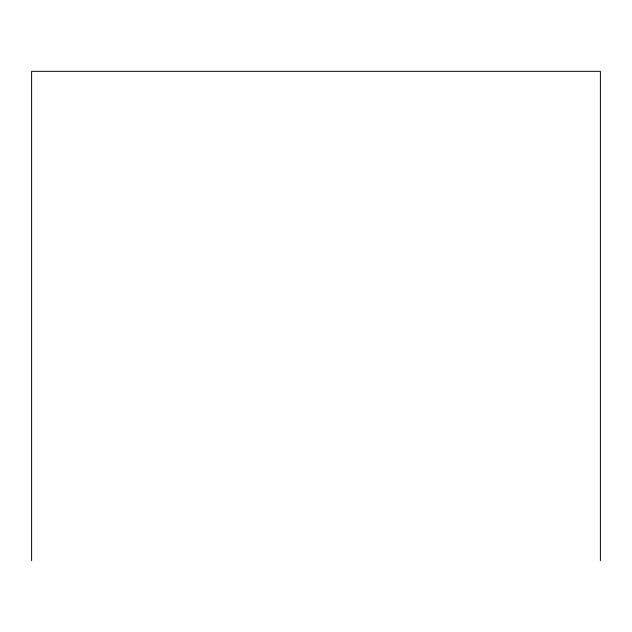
<?xml version="1.0" encoding="UTF-8"?>
<svg xmlns="http://www.w3.org/2000/svg" width="632" height="632" viewBox="0 0 632 632"><rect width="100%" height="100%" fill="white"/><g stroke="black" fill="none" stroke-linecap="round" stroke-linejoin="round"><path stroke-width="0.95" d="M600.4 560.679L600.4 71.321L31.6 71.321L31.6 560.679"/></g></svg>
